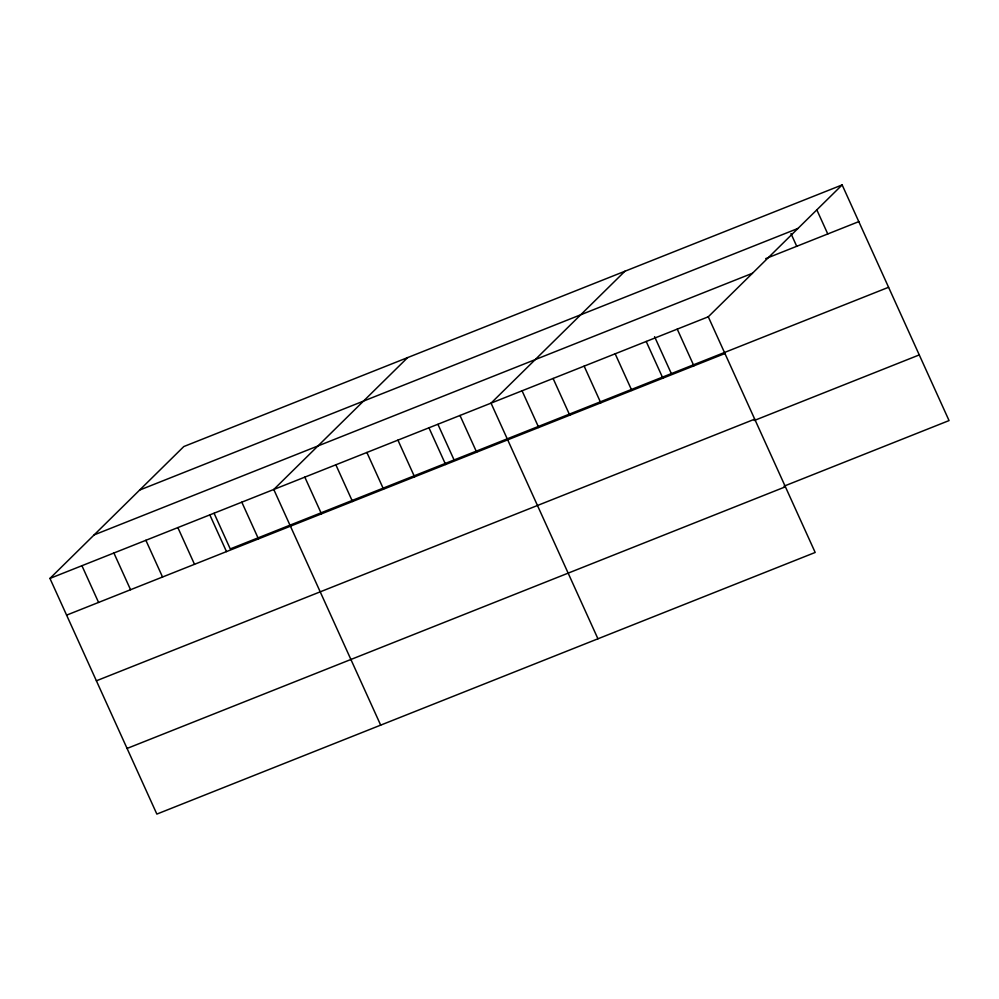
<?xml version="1.0" encoding="UTF-8"?>
<svg xmlns="http://www.w3.org/2000/svg" width="999" height="999" viewBox="0 0 999 999"><rect width="100%" height="100%" fill="white"/><g stroke="black" fill="none" stroke-linecap="round" stroke-linejoin="round"><path stroke-width="1.5" d="M842.145 184.915L708.279 316.795L815.184 552.459L156.855 814.085L49.95 578.421L183.816 446.541L842.145 184.915L949.05 420.579L784.003 486.176M407.654 357.592L273.776 489.473L380.681 725.137M624.899 271.253L491.033 403.134L597.939 638.798M139.648 490.059L797.964 228.434M765.696 258.629L858.803 221.628M94.131 534.902L752.459 273.264M49.95 578.421L708.279 316.795M888.586 287.275L230.257 548.913L214.123 513.349M66.608 615.134L724.937 353.509M96.391 680.794L754.72 419.155M754.22 420.517L919.267 354.92M127.073 748.438L785.401 486.8M816.87 209.952L827.771 233.966M790.971 233.579L796.727 246.291M677.247 329.121L693.893 365.834M654.582 336.688L671.34 373.614M646.203 341.458L662.861 378.171M615.172 353.796L631.83 390.509M584.14 366.121L600.786 402.847M553.096 378.459L569.755 415.172M522.065 390.796L538.723 427.51M459.99 415.459L476.648 452.172M437.962 424.4L454.083 459.952M428.958 427.797L445.616 464.51M397.927 440.134L414.573 476.848M366.883 452.46L383.541 489.185M335.851 464.797L352.51 501.51M304.82 477.135L321.466 513.848M241.808 502.172L258.466 538.886M209.827 514.885L226.486 551.598M177.859 527.597L194.505 564.31M145.879 540.297L162.537 577.01M113.898 553.009L130.557 589.722M81.93 565.709L98.576 602.434"/></g></svg>
